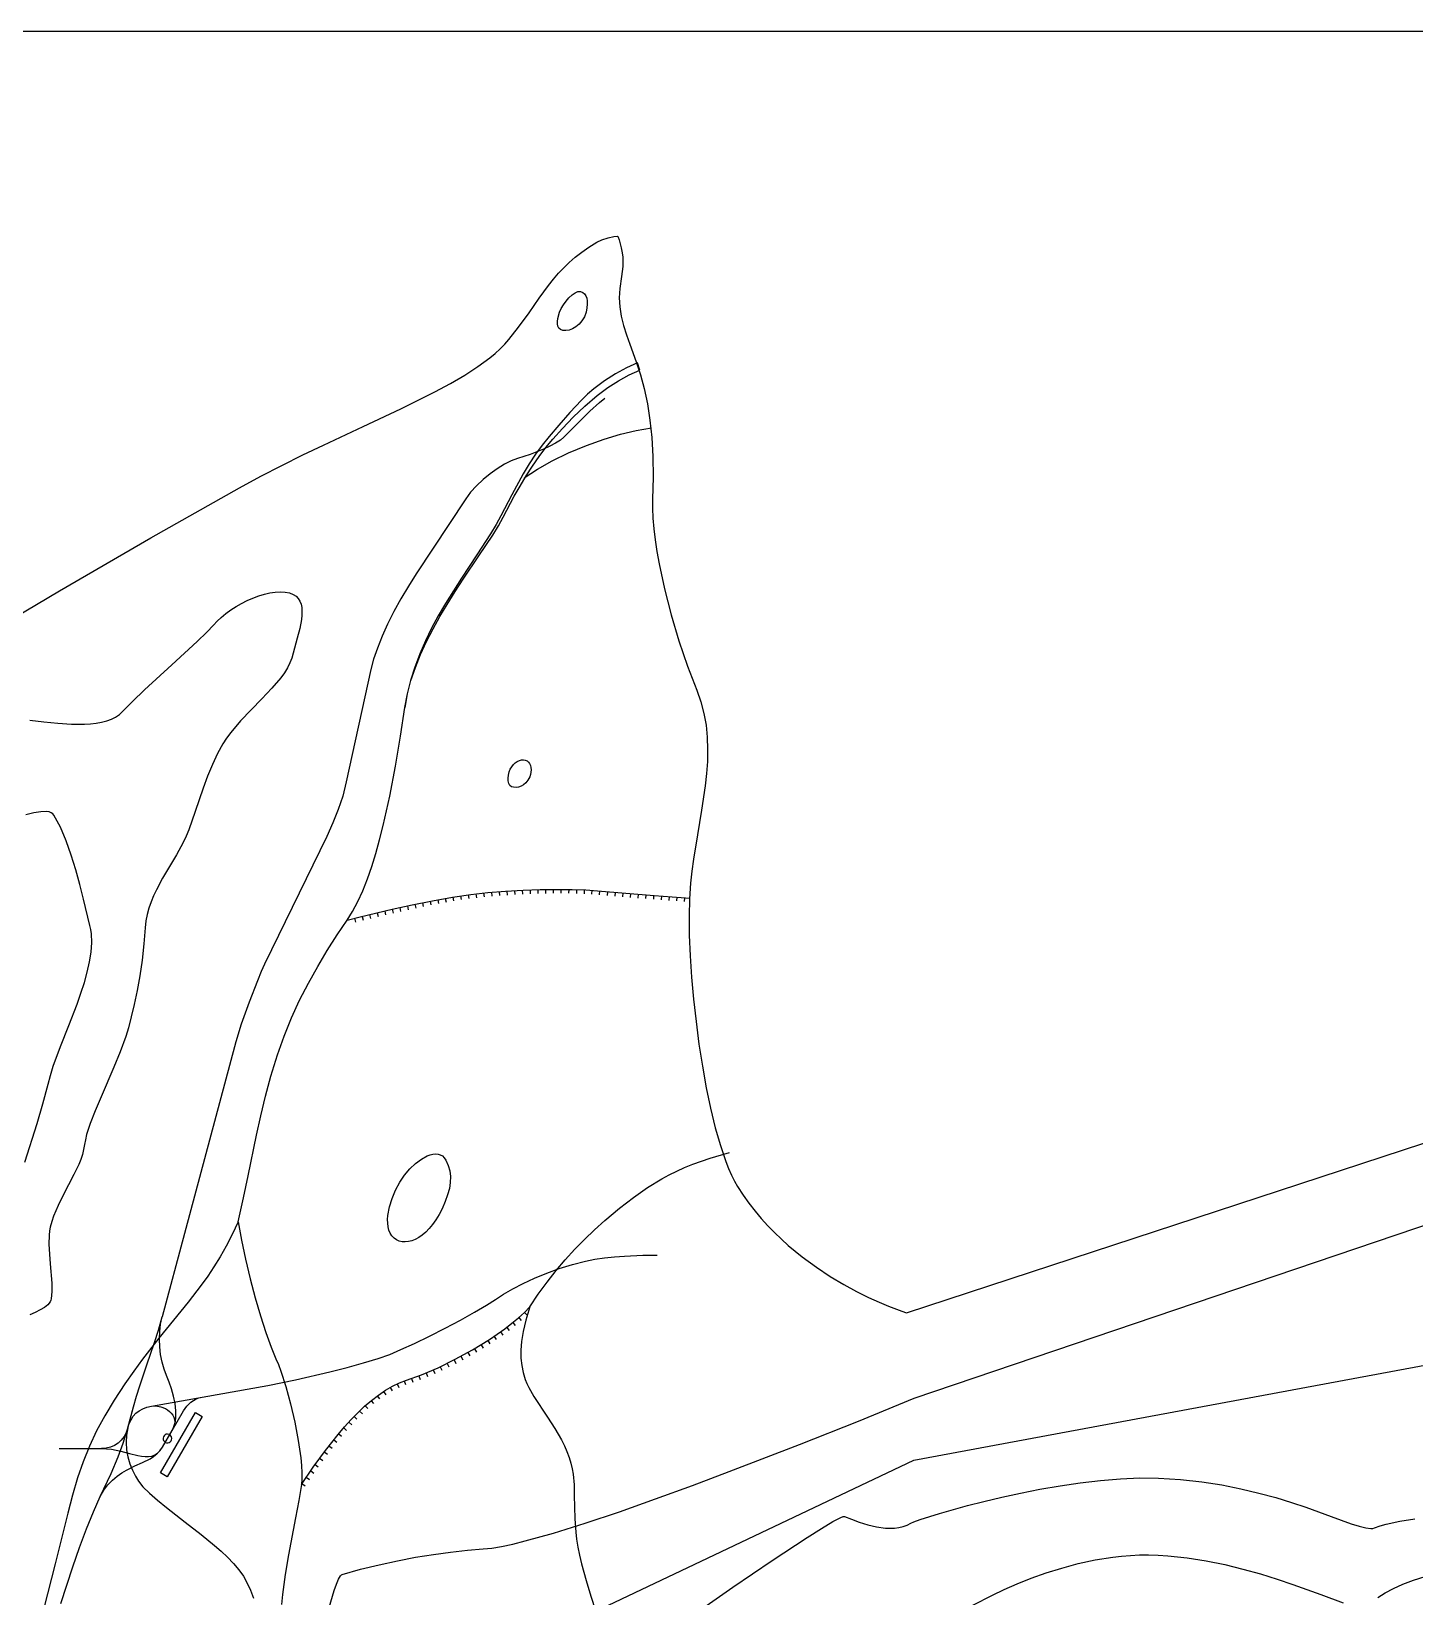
# Model space of a CAD drawing. Header units: millimetres. Extents: x 2 to 2848, y 1 to 2248.
# Drawn here: x 1015 to 1730, y 1440 to 2248 of the extents above; entities that cross this region are included whole.
import ezdxf

# ---------------------------------------------------------------- set-up
doc = ezdxf.new("R2010")
doc.units = ezdxf.units.MM
for name, color, linetype in [('1000m', 7, 'CONTINUOUS'), ('100m', 7, 'CONTINUOUS'), ('200m', 7, 'CONTINUOUS'), ('500m', 7, 'CONTINUOUS'), ('岬州線', 7, 'CONTINUOUS'), ('河川・湖沼', 7, 'CONTINUOUS'), ('津州線', 7, 'CONTINUOUS'), ('海岸線', 7, 'CONTINUOUS'), ('海洋', 7, 'CONTINUOUS'), ('空港', 7, 'CONTINUOUS')]:
    doc.layers.add(name, color=color, linetype=linetype)

msp = doc.modelspace()

# ---------------------------------------------------------------- linework, layer by layer
at = {"layer": '1000m', "color": 1}
for points in [[(1501.753539, 1435.248758), (1511.843683, 1440.451545), (1517.921291, 1443.305527), (1524.605023, 1446.21407), (1531.833201, 1449.0918), (1539.544151, 1451.853344), (1547.676197, 1454.413327), (1556.167662, 1456.686377), (1564.956871, 1458.587119), (1573.982147, 1460.030179), (1578.564037, 1460.553399), (1583.181816, 1460.930184), (1587.827773, 1461.149861), (1592.4942, 1461.20176), (1597.470004, 1461.076805), (1602.449789, 1460.785488), (1612.3818, 1459.751431), (1622.211236, 1458.194912), (1631.859095, 1456.211251), (1641.24638, 1453.895771), (1650.29409, 1451.343793), (1658.923225, 1448.650639), (1667.054788, 1445.911631), (1681.509193, 1440.677341), (1693.025311, 1436.403496)], [(1711.027473, 1439.091508), (1714.821034, 1441.549756), (1719.101388, 1443.874679), (1723.915043, 1446.063176), (1729.308508, 1448.112148), (1735.328291, 1450.018493)]]:
    msp.add_lwpolyline(points, dxfattribs=at)
at = {"layer": '100m', "color": 1}
for points in [[(1301.90123, 2103.40145), (1301.03521, 2100.93641), (1299.805649, 2098.840626), (1298.30465, 2097.113305), (1296.624313, 2095.753651), (1294.856738, 2094.76087), (1293.094027, 2094.134165), (1291.428281, 2093.872744), (1289.9516, 2093.97581), (1288.773532, 2094.411998), (1287.924435, 2095.127889), (1287.377634, 2096.089635), (1287.106456, 2097.263386), (1287.084228, 2098.615293), (1287.284277, 2100.111505), (1288.24451, 2103.40145), (1289.066936, 2105.205575), (1290.20055, 2107.116593), (1291.565332, 2109.013359), (1293.081264, 2110.774726), (1294.668325, 2112.279549), (1296.246496, 2113.406681), (1297.735757, 2114.034977), (1298.422041, 2114.124203), (1299.05609, 2114.04329), (1300.165259, 2113.572011), (1301.070576, 2112.845544), (1301.766322, 2111.868775), (1302.246774, 2110.646593), (1302.506212, 2109.183882), (1302.538914, 2107.48553), (1302.339161, 2105.556424), (1301.90123, 2103.40145)], [(1272.79123, 1863.298827), (1271.88654, 1861.555483), (1270.807522, 1860.168735), (1269.602913, 1859.117681), (1268.321447, 1858.381418), (1267.011862, 1857.939042), (1265.722892, 1857.769651), (1264.503272, 1857.852342), (1263.40174, 1858.166212), (1262.529107, 1858.808963), (1261.949955, 1859.828476), (1261.643682, 1861.129116), (1261.589686, 1862.61525), (1261.767366, 1864.191245), (1262.156119, 1865.761466), (1262.735344, 1867.23028), (1263.48444, 1868.502054), (1264.369604, 1869.564316), (1265.349242, 1870.459188), (1266.391062, 1871.17293), (1267.462773, 1871.691799), (1268.532082, 1872.002058), (1269.566699, 1872.089963), (1270.534332, 1871.941775), (1271.40269, 1871.543754), (1272.134021, 1870.91335), (1272.710574, 1870.100032), (1273.130057, 1869.138084), (1273.390179, 1868.061789), (1273.488647, 1866.905432), (1273.423169, 1865.703297), (1273.191454, 1864.489667), (1272.79121, 1863.298827), (1272.79123, 1863.298827)], [(1227.50202, 1640.04701), (1225.962192, 1637.061289), (1224.332941, 1634.367267), (1222.631251, 1631.962774), (1220.874105, 1629.845642), (1219.078487, 1628.013702), (1217.261382, 1626.464786), (1215.439772, 1625.196725), (1213.630643, 1624.207351), (1211.850976, 1623.494495), (1210.117757, 1623.055989), (1208.447969, 1622.889663), (1206.858596, 1622.99335), (1205.366622, 1623.364881), (1203.98903, 1624.002087), (1202.742805, 1624.902799), (1201.64493, 1626.06485), (1200.748864, 1627.454185), (1200.087994, 1629.023355), (1199.649205, 1630.750098), (1199.419384, 1632.61215), (1199.385415, 1634.587245), (1199.534185, 1636.65312), (1200.327486, 1640.968155), (1201.694372, 1645.379141), (1203.529931, 1649.707965), (1205.729248, 1653.776516), (1208.18741, 1657.40668), (1210.893893, 1660.608499), (1213.827855, 1663.426553), (1216.868907, 1665.734568), (1219.896661, 1667.406272), (1221.36793, 1667.964048), (1222.790728, 1668.315393), (1224.150008, 1668.444523), (1225.43072, 1668.335656), (1226.617815, 1667.973006), (1227.696246, 1667.340789), (1228.650964, 1666.423222), (1229.46692, 1665.20452), (1230.715327, 1662.433755), (1231.504951, 1659.603719), (1231.851754, 1656.69063), (1231.771694, 1653.670706), (1231.280731, 1650.520165), (1230.394824, 1647.215223), (1229.129934, 1643.732099), (1227.50202, 1640.04701)]]:
    msp.add_lwpolyline(points, close=True, dxfattribs=at)
for points in [[(1014.489263, 1892.547553), (1021.813651, 1891.68356), (1029.058157, 1890.973712), (1036.073882, 1890.543228), (1042.711924, 1890.517328), (1045.842784, 1890.695228), (1048.823385, 1891.021232), (1051.635115, 1891.510993), (1054.259362, 1892.180162), (1056.677514, 1893.044392), (1058.870958, 1894.119336), (1060.82108, 1895.420647), (1062.50927, 1896.963976), (1067.606733, 1902.168624), (1073.846791, 1908.147633), (1087.904193, 1921.092171), (1100.98047, 1933.124463), (1105.994124, 1937.963164), (1109.37462, 1941.57138), (1111.268007, 1943.645365), (1113.423115, 1945.667813), (1115.803514, 1947.618938), (1118.372772, 1949.478957), (1121.094461, 1951.228083), (1123.932149, 1952.846531), (1126.849407, 1954.314517), (1129.809804, 1955.612255), (1132.77691, 1956.71996), (1135.714295, 1957.617846), (1138.585529, 1958.286129), (1141.354181, 1958.705023), (1143.983821, 1958.854744), (1146.43802, 1958.715505), (1148.680346, 1958.267522), (1150.67437, 1957.49101), (1152.108718, 1956.556312), (1153.233795, 1955.392344), (1154.07337, 1954.016208), (1154.651211, 1952.445002), (1154.99109, 1950.695827), (1155.116774, 1948.785784), (1155.052035, 1946.731972), (1154.82064, 1944.551492), (1153.952965, 1939.878931), (1152.703904, 1934.9049), (1149.82225, 1924.59964), (1148.95802, 1922.144728), (1147.698761, 1919.635203), (1146.090187, 1917.073746), (1144.178014, 1914.463034), (1139.625733, 1909.104565), (1134.407644, 1903.581229), (1128.889469, 1897.914458), (1123.436935, 1892.125685), (1118.415763, 1886.236341), (1116.181228, 1883.260654), (1114.19168, 1880.267861), (1111.465523, 1875.316626), (1108.869695, 1869.671186), (1106.415582, 1863.594254), (1104.114574, 1857.348543), (1100.017418, 1845.401637), (1096.66933, 1835.93217), (1095.243115, 1832.53634), (1093.683914, 1829.246197), (1090.283052, 1822.91879), (1083.166996, 1810.826234), (1079.917806, 1804.804362), (1078.472358, 1801.74337), (1077.185175, 1798.627614), (1076.085383, 1795.441049), (1075.202106, 1792.167629), (1074.56447, 1788.791309), (1074.2016, 1785.296045), (1073.523989, 1776.896477), (1072.550152, 1768.570716), (1071.344231, 1760.478078), (1069.970366, 1752.777876), (1068.4927, 1745.629425), (1066.975375, 1739.192039), (1065.482531, 1733.625033), (1064.07831, 1729.08772), (1061.1741, 1721.097563), (1057.956978, 1713.134173), (1051.350579, 1697.816775), (1048.344594, 1690.727307), (1045.79228, 1684.193687), (1043.885284, 1678.348184), (1043.233669, 1675.724812), (1042.81525, 1673.32307), (1042.362909, 1670.739018), (1041.689227, 1668.151505), (1040.822969, 1665.55881), (1039.792903, 1662.959217), (1037.356412, 1657.732461), (1034.609886, 1652.457489), (1031.783458, 1647.120555), (1029.107259, 1641.707914), (1026.811422, 1636.205817), (1025.878056, 1633.416928), (1025.12608, 1630.60052), (1024.753318, 1628.562622), (1024.523756, 1626.379954), (1024.417872, 1621.67272), (1024.655704, 1616.66363), (1025.084526, 1611.5375), (1025.90425, 1601.673375), (1025.989702, 1597.305009), (1025.65525, 1593.55886), (1025.424011, 1592.735184), (1025.03423, 1591.948271), (1023.816712, 1590.469092), (1022.07804, 1589.09005), (1019.893556, 1587.779868), (1017.338604, 1586.507272), (1014.488527, 1585.240986)], [(1169.246816, 1433.950006), (1171.750207, 1442.777355), (1172.908453, 1446.112797), (1173.997061, 1448.647588), (1175.010528, 1450.320356), (1175.487363, 1450.814303), (1175.94335, 1451.06973), (1185.429384, 1453.749381), (1194.950638, 1456.124406), (1204.435688, 1458.199708), (1213.813106, 1459.980186), (1223.011468, 1461.470743), (1231.959349, 1462.67628), (1240.585321, 1463.601699), (1248.81796, 1464.2519), (1253.162094, 1464.713117), (1258.258701, 1465.571919), (1264.049392, 1466.801272), (1270.475775, 1468.374144), (1285.002054, 1472.442307), (1301.370412, 1477.560139), (1319.113723, 1483.51137), (1337.764859, 1490.079732), (1356.856695, 1497.048955), (1375.922103, 1504.202771), (1412.105129, 1518.199104), (1442.576927, 1530.338578), (1471.43878, 1542.12634), (1793.1408, 1651.22711)]]:
    msp.add_lwpolyline(points, dxfattribs=at)
at = {"layer": '200m', "color": 1}
for points in [[(1011.987469, 1664.183951), (1018.255887, 1684.106825), (1021.280638, 1694.336139), (1023.94976, 1704.49702), (1025.15756, 1708.926452), (1026.68619, 1713.654314), (1030.447638, 1723.828396), (1034.717511, 1734.665407), (1038.979214, 1745.811487), (1040.945566, 1751.389847), (1042.716152, 1756.912776), (1044.226399, 1762.336042), (1045.411732, 1767.615414), (1046.207577, 1772.706657), (1046.54936, 1777.565541), (1046.372505, 1782.147831), (1046.06941, 1784.321432), (1045.61244, 1786.409297), (1042.213455, 1800.061315), (1040.324888, 1807.552962), (1038.245086, 1815.214995), (1035.925159, 1822.842385), (1033.316217, 1830.230103), (1030.36937, 1837.173118), (1028.753955, 1840.413791), (1027.03573, 1843.466403), (1026.432369, 1844.182773), (1025.603454, 1844.719042), (1024.562583, 1845.083953), (1023.323352, 1845.286248), (1020.304204, 1845.23796), (1016.654789, 1844.644114), (1012.483886, 1843.574652)], [(1176.15522, 1369.89494), (1471.24511, 1510.21372), (1959.4704, 1600.86912)]]:
    msp.add_lwpolyline(points, dxfattribs=at)
at = {"layer": '500m', "color": 1}
msp.add_lwpolyline([(1340.28117, 1418.406415), (1377.806414, 1444.465876), (1398.107901, 1458.276773), (1416.133218, 1470.194259), (1423.518386, 1474.877147), (1429.405801, 1478.407692), (1433.485892, 1480.559563), (1434.751451, 1481.047768), (1435.44909, 1481.10643), (1438.976734, 1479.679877), (1443.008639, 1478.183166), (1447.400104, 1476.791693), (1452.006429, 1475.680853), (1456.682911, 1475.026042), (1459.002243, 1474.924458), (1461.284851, 1475.002655), (1463.512649, 1475.282558), (1465.667548, 1475.78609), (1467.731461, 1476.535176), (1469.6863, 1477.55174), (1471.316187, 1478.287858), (1474.428446, 1479.422203), (1484.557299, 1482.626939), (1498.987296, 1486.648681), (1507.475984, 1488.804284), (1516.632872, 1490.970164), (1526.322265, 1493.081663), (1536.408465, 1495.074122), (1546.755779, 1496.882884), (1557.22851, 1498.44329), (1567.690963, 1499.690681), (1578.007443, 1500.560401), (1588.042253, 1500.98779), (1597.6597, 1500.90819), (1609.076706, 1500.191142), (1619.985306, 1498.977508), (1630.367527, 1497.348082), (1640.205397, 1495.383658), (1649.480944, 1493.165026), (1658.176196, 1490.772981), (1666.27318, 1488.288316), (1673.753925, 1485.791823), (1686.794807, 1481.086524), (1697.155066, 1477.303429), (1701.28503, 1475.95969), (1704.690922, 1475.08888), (1707.35477, 1474.771792), (1708.40281, 1474.846142), (1709.2586, 1475.08922), (1712.142759, 1476.175752), (1715.300973, 1477.081409), (1722.308022, 1478.538649), (1730.016654, 1479.838037)], dxfattribs=at)
at = {"layer": '岬州線', "color": 7}
for points in [[(1088.08775, 1525.53282), (1093.8767, 1535.55955), (1095.589846, 1538.021455), (1096.618398, 1539.138184), (1097.762914, 1540.151625), (1099.024379, 1541.041421), (1100.403777, 1541.787215), (1101.902093, 1542.368654), (1103.52031, 1542.76538), (1137.49909, 1548.7896), (1151.774974, 1551.664373), (1169.531656, 1555.788315), (1178.540845, 1558.084504), (1187.010893, 1560.411922), (1194.472018, 1562.676879), (1200.45444, 1564.78569), (1206.285793, 1567.250733), (1213.306548, 1570.491898), (1221.066158, 1574.276788), (1229.114075, 1578.373004), (1236.999752, 1582.548147), (1244.272642, 1586.56982), (1250.482197, 1590.205624), (1255.17787, 1593.22316), (1259.324254, 1595.918433), (1264.126326, 1598.694745), (1269.494109, 1601.480671), (1275.337622, 1604.204784), (1281.566888, 1606.795657), (1288.091927, 1609.181863), (1294.822761, 1611.291976), (1301.66941, 1613.05457)], [(1301.66941, 1613.05457), (1306.437476, 1613.984607), (1311.484623, 1614.708588), (1316.649979, 1615.251802), (1321.772674, 1615.63954), (1331.246598, 1616.049745), (1338.61943, 1616.14152)], [(1065.17457, 1526.92927), (1065.888553, 1529.085134), (1066.826822, 1531.045517), (1067.992657, 1532.800114), (1069.389336, 1534.338616), (1071.02014, 1535.650719), (1072.888348, 1536.726115), (1074.997238, 1537.554497), (1077.35009, 1538.12556), (1079.727046, 1538.231237), (1082.229244, 1537.778044), (1084.646242, 1536.805449), (1085.757027, 1536.136709), (1086.767597, 1535.352919), (1087.651647, 1534.459012), (1088.382869, 1533.459923), (1088.934961, 1532.360584), (1089.281615, 1531.165929), (1089.396527, 1529.880892), (1089.253393, 1528.510405), (1088.825905, 1527.059404), (1088.08776, 1525.53282)], [(1077.35009, 1538.12556), (1103.52031, 1542.76538)]]:
    msp.add_lwpolyline(points, dxfattribs=at)
at = {"layer": '岬州線', "color": 1}
for points in [[(1088.08775, 1525.53282), (1093.8767, 1535.55955), (1095.589846, 1538.021455), (1096.618398, 1539.138184), (1097.762914, 1540.151625), (1099.024379, 1541.041421), (1100.403777, 1541.787215), (1101.902093, 1542.368654), (1103.52031, 1542.76538), (1137.49909, 1548.7896), (1151.774974, 1551.664373), (1169.531656, 1555.788315), (1178.540845, 1558.084504), (1187.010893, 1560.411922), (1194.472018, 1562.676879), (1200.45444, 1564.78569), (1206.285793, 1567.250733), (1213.306548, 1570.491898), (1221.066158, 1574.276788), (1229.114075, 1578.373004), (1236.999752, 1582.548147), (1244.272642, 1586.56982), (1250.482197, 1590.205624), (1255.17787, 1593.22316), (1259.324254, 1595.918433), (1264.126326, 1598.694745), (1269.494109, 1601.480671), (1275.337622, 1604.204784), (1281.566888, 1606.795657), (1288.091927, 1609.181863), (1294.822761, 1611.291976), (1301.66941, 1613.05457)], [(1065.17457, 1526.92927), (1065.888553, 1529.085134), (1066.826822, 1531.045517), (1067.992657, 1532.800114), (1069.389336, 1534.338616), (1071.02014, 1535.650719), (1072.888348, 1536.726115), (1074.997238, 1537.554497), (1077.35009, 1538.12556), (1079.727046, 1538.231237), (1082.229244, 1537.778044), (1084.646242, 1536.805449), (1085.757027, 1536.136709), (1086.767597, 1535.352919), (1087.651647, 1534.459012), (1088.382869, 1533.459923), (1088.934961, 1532.360584), (1089.281615, 1531.165929), (1089.396527, 1529.880892), (1089.253393, 1528.510405), (1088.825905, 1527.059404), (1088.08776, 1525.53282)], [(1077.35009, 1538.12556), (1103.52031, 1542.76538)]]:
    msp.add_lwpolyline(points, dxfattribs=at)
at = {"layer": '河川・湖沼', "color": 4}
msp.add_lwpolyline([(1328.40577, 2077.12154), (1322.824367, 2074.578208), (1317.112259, 2071.472535), (1311.410844, 2067.83734), (1305.86152, 2063.70544), (1302.628255, 2060.929136), (1299.472889, 2057.914514), (1293.445419, 2051.477118), (1287.878245, 2045.00686), (1282.8705, 2039.11735), (1279.291834, 2034.721761), (1275.871154, 2029.993306), (1272.593855, 2024.99456), (1269.445332, 2019.788096), (1263.476197, 2009.002314), (1257.84691, 1998.13655), (1255.402123, 1993.663789), (1252.481003, 1988.785547), (1245.51763, 1977.93647), (1237.572514, 1965.837015), (1229.26138, 1952.73488), (1225.587126, 1946.491029), (1222.123362, 1940.059922), (1218.915158, 1933.47031), (1216.007584, 1926.750945), (1213.445711, 1919.930577), (1211.274609, 1913.037958), (1209.539348, 1906.101839), (1208.285, 1899.15097), (1209.576312, 1906.083357), (1211.409021, 1912.970752), (1213.717896, 1919.794485), (1216.437704, 1926.535885), (1219.503212, 1933.176283), (1222.84919, 1939.697008), (1226.410403, 1946.07939), (1230.12162, 1952.30476), (1234.302938, 1958.954593), (1238.499959, 1965.366572), (1246.592925, 1977.377315), (1253.704148, 1988.137681), (1256.673991, 1992.986688), (1259.13726, 1997.44836), (1264.847196, 2008.206594), (1267.864645, 2013.530552), (1270.993757, 2018.755811), (1274.237042, 2023.835927), (1277.597005, 2028.724455), (1281.076156, 2033.374951), (1284.677, 2037.74097), (1289.684745, 2043.307892), (1295.251919, 2049.068458), (1301.279389, 2054.796161), (1307.66802, 2060.2645), (1313.114956, 2064.353629), (1318.597571, 2067.89473), (1324.107008, 2070.906308), (1329.63441, 2073.40687)], close=True, dxfattribs=at)
for points in [[(1269.95665, 2017.78942), (1276.829613, 2022.301689), (1284.420945, 2026.574376), (1292.846074, 2030.634666), (1302.22043, 2034.50974), (1311.203217, 2037.728398), (1319.690064, 2040.298826), (1327.810714, 2042.261576), (1335.69491, 2043.6572)], [(1122.19042, 1633.28188), (1124.896246, 1645.668415), (1127.269136, 1657.08614), (1131.58548, 1678.04002), (1133.813623, 1688.088602), (1136.278204, 1698.19323), (1139.121569, 1708.610118), (1142.48606, 1719.59548), (1145.882876, 1729.233691), (1149.722501, 1738.634652), (1153.940502, 1747.782823), (1158.472446, 1756.662665), (1163.253901, 1765.25864), (1168.220434, 1773.555208), (1173.307611, 1781.536831), (1178.451, 1789.18797), (1181.297456, 1793.732486), (1183.98594, 1798.827375), (1186.522253, 1804.42122), (1188.912192, 1810.462603), (1191.161556, 1816.900105), (1193.276144, 1823.682309), (1195.261753, 1830.757797), (1197.124184, 1838.07515), (1200.502701, 1853.22978), (1203.458084, 1868.734857), (1206.03672, 1884.179035), (1208.285, 1899.15097)], [(1178.451, 1789.18797), (1185.1937, 1790.877358), (1201.756714, 1794.800467), (1212.002829, 1797.062923), (1222.64241, 1799.239717), (1232.988256, 1801.116151), (1242.35316, 1802.477527), (1251.18873, 1803.40564), (1260.262209, 1804.128104), (1269.359882, 1804.648951), (1278.268034, 1804.972212), (1286.772949, 1805.10192), (1294.660914, 1805.042106), (1301.718212, 1804.796803), (1307.73113, 1804.370042), (1337.1512, 1801.961371), (1355.7323, 1800.584992)], [(1256.979, 1803.89124), (1257.13109, 1801.897031)], [(1260.96887, 1804.175606), (1261.1013, 1802.179995)], [(1264.96129, 1804.421454), (1265.0748, 1802.424678)], [(1268.95584, 1804.629925), (1269.05084, 1802.632183)], [(1272.95214, 1804.801521), (1273.02874, 1802.802988)], [(1276.94988, 1804.93609), (1277.00778, 1802.936929)], [(1280.94868, 1805.03276), (1280.98728, 1803.033133)], [(1284.94825, 1805.089794), (1284.96645, 1803.089877)], [(1288.94822, 1805.104329), (1288.94422, 1803.104333)], [(1292.94808, 1805.071922), (1292.91908, 1803.072132)], [(1296.94707, 1804.985724), (1296.88897, 1802.986569)], [(1300.9442, 1804.834867), (1300.85, 1802.837087)], [(1304.93726, 1804.600967), (1304.79483, 1802.606045)], [(1308.92243, 1804.258221), (1308.73801, 1802.266741)], [(1312.90651, 1803.901773), (1312.73333, 1801.909285)], [(1209.59248, 1796.543662), (1210.01696, 1794.589227)], [(1213.50367, 1797.381814), (1213.91714, 1795.42502)], [(1217.4198, 1798.196624), (1217.82088, 1796.237253)], [(1221.34134, 1798.984946), (1221.72824, 1797.022727)], [(1225.2689, 1799.742667), (1225.63927, 1797.777258)], [(1229.20326, 1800.46428), (1229.55388, 1798.495254)], [(1233.14537, 1801.142183), (1233.47175, 1799.168994)], [(1237.09648, 1801.765411), (1237.39197, 1799.78736)], [(1241.05817, 1802.317183), (1241.31222, 1800.333384)], [(1245.03068, 1802.784922), (1245.25, 1800.796984)], [(1249.00917, 1803.198933), (1249.20424, 1801.208469)], [(1252.99222, 1803.566542), (1253.16505, 1801.574023)], [(1316.8921, 1803.562576), (1316.72561, 1801.569518)], [(1320.87862, 1803.234431), (1320.71672, 1801.240995)], [(1324.86578, 1802.914211), (1324.70731, 1800.920499)], [(1328.85342, 1802.600082), (1328.69767, 1800.606156)], [(1332.84145, 1802.290873), (1332.68794, 1800.296773)], [(1336.8298, 1801.985793), (1336.6782, 1799.991548)], [(1340.81842, 1801.6843), (1340.66851, 1799.689927)], [(1344.80729, 1801.386026), (1344.65891, 1799.391537)], [(1348.79638, 1801.090762), (1348.64948, 1799.096163)], [(1352.78568, 1800.798513), (1352.64037, 1798.803799)], [(1182.32916, 1790.167663), (1182.81339, 1788.227168)], [(1186.21232, 1791.127385), (1186.68802, 1789.184782)], [(1190.09945, 1792.07089), (1190.5673, 1790.12638)], [(1193.99033, 1792.9988), (1194.45038, 1791.052429)], [(1197.88495, 1793.910909), (1198.33695, 1791.962656)], [(1201.78339, 1794.806534), (1202.22692, 1792.856333)], [(1205.68582, 1795.684603), (1206.12024, 1793.732354)], [(1272.80555, 1589.31098), (1277.238688, 1595.910783), (1281.770868, 1602.155127), (1286.413598, 1608.077702), (1291.178384, 1613.7122), (1296.076731, 1619.092313), (1301.120145, 1624.251733), (1306.320133, 1629.224152), (1311.6882, 1634.04326), (1319.112149, 1640.31042), (1326.348545, 1645.93951), (1333.57963, 1650.981), (1340.987648, 1655.48536), (1344.814956, 1657.551888), (1348.754839, 1659.50306), (1352.830076, 1661.345184), (1357.063447, 1663.08457), (1361.477732, 1664.727525), (1366.095713, 1666.28036), (1376.03388, 1669.1409)], [(1122.19037, 1633.28189), (1119.081679, 1626.725801), (1115.964758, 1620.717303), (1112.825582, 1615.176754), (1109.650123, 1610.024513), (1106.424354, 1605.18094), (1103.134249, 1600.566394), (1096.304924, 1591.705817), (1081.257058, 1573.228785), (1072.814089, 1562.338075), (1068.313752, 1556.200929), (1063.60881, 1549.4964), (1058.101552, 1541.137511), (1053.282505, 1533.097132), (1049.067459, 1525.216764), (1045.372204, 1517.337908), (1042.112529, 1509.302064), (1039.204226, 1500.950735), (1036.563083, 1492.12542), (1034.10489, 1482.66762), (1027.705565, 1456.646986), (1021.792625, 1433.603644)], [(1122.1904, 1633.28189), (1123.91809, 1623.824635), (1126.020786, 1613.92588), (1128.412657, 1603.892943), (1131.007871, 1594.03314), (1133.720598, 1584.653789), (1136.465006, 1576.062208), (1139.155264, 1568.565712), (1141.70554, 1562.47162), (1142.95122, 1559.564735), (1144.224572, 1556.180832), (1146.782199, 1548.259772), (1149.234247, 1539.264028), (1151.436537, 1529.749189), (1153.244895, 1520.270845), (1154.515144, 1511.384584), (1154.903423, 1507.337107), (1155.103108, 1503.645996), (1155.096178, 1500.380701), (1154.86461, 1497.61067), (1153.512527, 1489.233801), (1151.830462, 1480.331615), (1148.126686, 1461.215425), (1146.430125, 1451.133487), (1145.05388, 1440.790365), (1144.536681, 1435.541495)], [(1154.8646, 1497.61068), (1160.937104, 1506.487204), (1167.265841, 1515.170112), (1173.824541, 1523.449742), (1177.181918, 1527.372809), (1180.586934, 1531.116434), (1184.036306, 1534.654408), (1187.52675, 1537.960525), (1191.054982, 1541.008576), (1194.61772, 1543.772354), (1198.211678, 1546.225651), (1201.833573, 1548.342259), (1205.480122, 1550.095972), (1209.14804, 1551.46058), (1216.964097, 1554.25837), (1225.481784, 1557.906985), (1234.370446, 1562.257228), (1243.299432, 1567.159903), (1251.938089, 1572.465812), (1256.045214, 1575.223356), (1259.955762, 1578.025759), (1263.628402, 1580.854373), (1267.021801, 1583.690547), (1270.094627, 1586.515633), (1272.80555, 1589.31098)], [(1272.80555, 1589.31098), (1270.793046, 1582.53419), (1269.381307, 1576.642327), (1268.5168, 1571.490273), (1268.145995, 1566.932905), (1268.215359, 1562.825104), (1268.671361, 1559.02175), (1269.460468, 1555.377722), (1270.52915, 1551.7479), (1271.273226, 1549.821789), (1272.289766, 1547.724371), (1274.98986, 1543.074524), (1282.005454, 1532.367166), (1285.71944, 1526.545299), (1289.169875, 1520.568403), (1290.702276, 1517.558638), (1292.056005, 1514.554299), (1293.193468, 1511.570114), (1294.07707, 1508.62081), (1294.721326, 1505.736959), (1295.185835, 1502.922303), (1295.695737, 1497.398545), (1295.847032, 1491.845467), (1295.879974, 1486.059001), (1296.034819, 1479.83508), (1296.551821, 1472.969635), (1297.021211, 1469.232569), (1297.671237, 1465.258597), (1298.531929, 1461.02221), (1299.63332, 1456.4979), (1301.96392, 1447.883916), (1304.301823, 1439.870455), (1306.729581, 1432.381632)], [(1270.08926, 1586.51042), (1271.48201, 1585.07507)], [(1260.93694, 1578.76074), (1262.14335, 1577.16557)], [(1264.08794, 1581.22444), (1265.34646, 1579.67005)], [(1267.14749, 1583.80068), (1268.46693, 1582.29766)], [(1247.69859, 1569.78582), (1248.74523, 1568.08155)], [(1251.08535, 1571.91402), (1252.16724, 1570.23191)], [(1254.42526, 1574.11501), (1255.54483, 1572.45773)], [(1257.71201, 1576.39458), (1258.87267, 1574.76582)], [(1233.75816, 1561.94076), (1234.67365, 1560.16259)], [(1237.2974, 1563.80446), (1238.2455, 1562.04347)], [(1240.80173, 1565.73299), (1241.78214, 1563.98977)], [(1244.26959, 1567.72634), (1245.28264, 1566.00189)], [(1215.543, 1553.70569), (1216.25779, 1551.83778)], [(1219.25863, 1555.1866), (1220.02335, 1553.33857)], [(1222.93608, 1556.76001), (1223.74386, 1554.93039)], [(1226.57771, 1558.41468), (1227.42401, 1556.60256)], [(1230.18488, 1560.14321), (1231.06671, 1558.34811)], [(1197.31926, 1545.64868), (1198.4193, 1543.97837)], [(1200.73035, 1547.73633), (1201.7139, 1545.99489)], [(1204.28676, 1549.56478), (1205.12664, 1547.74967)], [(1207.98951, 1551.07393), (1208.6529, 1549.18716)], [(1211.78554, 1552.33451), (1212.43969, 1550.44452)], [(1187.86988, 1538.27014), (1189.20638, 1536.78227)], [(1190.8999, 1540.881), (1192.17227, 1539.33793)], [(1194.04594, 1543.35066), (1195.24071, 1541.74675)], [(1179.36979, 1529.80624), (1180.84315, 1528.45376)], [(1182.1146, 1532.7157), (1183.54968, 1531.32267)], [(1184.94486, 1535.54206), (1186.33487, 1534.10405)], [(1174.10392, 1523.78467), (1175.63832, 1522.50186)], [(1176.70206, 1526.8259), (1178.2082, 1525.51002)], [(1166.66349, 1514.3715), (1168.26244, 1513.1701)], [(1169.09035, 1517.55113), (1170.67062, 1516.32526)], [(1171.56869, 1520.69079), (1173.1276, 1519.43787)], [(1159.64459, 1504.63915), (1161.28693, 1503.49779)], [(1161.94495, 1507.91149), (1163.57467, 1506.75218)], [(1164.28319, 1511.15686), (1165.89853, 1509.97758)], [(1155.14216, 1498.02657), (1156.80515, 1496.91551)], [(1157.37823, 1501.34318), (1159.03161, 1500.21787)]]:
    msp.add_lwpolyline(points, dxfattribs=at)
at = {"layer": '津州線', "color": 1}
for points in [[(1290.50519, 2038.77966), (1303.84906, 2052.12353), (1308.839609, 2056.674503), (1311.5851, 2058.98041)], [(1290.50519, 2038.77966), (1303.84906, 2052.12353), (1308.839609, 2056.674503), (1311.5851, 2058.98041)], [(1290.50521, 2038.77966), (1288.624188, 2037.225233), (1286.147854, 2035.658403), (1283.212633, 2034.110176), (1279.954951, 2032.611559), (1273.017908, 2029.887175), (1266.42813, 2027.7333), (1263.207419, 2026.523022), (1259.686948, 2024.737784), (1256.000685, 2022.467074), (1252.282598, 2019.80038), (1248.666653, 2016.827189), (1245.286821, 2013.636988), (1242.277067, 2010.319266), (1239.77136, 2006.96351), (1214.17292, 1968.20205), (1210.091685, 1961.7908), (1206.233397, 1955.261391), (1202.651481, 1948.705276), (1199.39936, 1942.213909), (1196.530457, 1935.878741), (1194.098195, 1929.791227), (1192.155998, 1924.042819), (1190.75729, 1918.72497), (1178.05729, 1860.648928), (1176.185138, 1853.274918), (1173.897634, 1846.301413), (1171.15988, 1839.457134), (1167.93698, 1832.470803), (1135.85625, 1766.523407), (1134.095638, 1762.669089), (1132.09332, 1757.895729), (1127.789185, 1746.754718), (1123.795077, 1735.426042), (1120.96223, 1726.23537), (1094.44894, 1627.28642), (1082.91405, 1584.23761)], [(1290.50521, 2038.77966), (1288.624188, 2037.225233), (1286.147854, 2035.658403), (1283.212633, 2034.110176), (1279.954951, 2032.611559), (1273.017908, 2029.887175), (1266.42813, 2027.7333), (1263.207419, 2026.523022), (1259.686948, 2024.737784), (1256.000685, 2022.467074), (1252.282598, 2019.80038), (1248.666653, 2016.827189), (1245.286821, 2013.636988), (1242.277067, 2010.319266), (1239.77136, 2006.96351), (1214.17292, 1968.20205), (1210.091685, 1961.7908), (1206.233397, 1955.261391), (1202.651481, 1948.705276), (1199.39936, 1942.213909), (1196.530457, 1935.878741), (1194.098195, 1929.791227), (1192.155998, 1924.042819), (1190.75729, 1918.72497), (1178.05729, 1860.648928), (1176.185138, 1853.274918), (1173.897634, 1846.301413), (1171.15988, 1839.457134), (1167.93698, 1832.470803), (1135.85625, 1766.523407), (1134.095638, 1762.669089), (1132.09332, 1757.895729), (1127.789185, 1746.754718), (1123.795077, 1735.426042), (1120.96223, 1726.23537), (1094.44894, 1627.28642), (1082.91405, 1584.23761)], [(1065.17458, 1526.92925), (1068.04112, 1537.62732), (1069.633799, 1543.189014), (1071.348703, 1548.58134), (1075.052984, 1559.34782), (1078.969565, 1570.906623), (1080.949845, 1577.289352), (1082.91405, 1584.23761)], [(1088.08776, 1525.53282), (1088.818812, 1527.013388), (1089.371007, 1528.59044), (1089.756562, 1530.251496), (1089.987694, 1531.984073), (1090.035553, 1535.61387), (1089.612315, 1539.379979), (1088.815712, 1543.182551), (1087.743476, 1546.921735), (1086.493338, 1550.497681), (1085.16303, 1553.81054), (1083.898192, 1557.21519), (1082.885271, 1560.863387), (1082.13884, 1564.690318), (1081.673471, 1568.631173), (1081.503736, 1572.62114), (1081.644206, 1576.59541), (1082.109453, 1580.48917), (1082.91405, 1584.23761)], [(1088.08776, 1525.53282), (1088.818812, 1527.013388), (1089.371007, 1528.59044), (1089.756562, 1530.251496), (1089.987694, 1531.984073), (1090.035553, 1535.61387), (1089.612315, 1539.379979), (1088.815712, 1543.182551), (1087.743476, 1546.921735), (1086.493338, 1550.497681), (1085.16303, 1553.81054), (1083.898192, 1557.21519), (1082.885271, 1560.863387), (1082.13884, 1564.690318), (1081.673471, 1568.631173), (1081.503736, 1572.62114), (1081.644206, 1576.59541), (1082.109453, 1580.48917), (1082.91405, 1584.23761)], [(1050.91445, 1491.3509), (1056.517194, 1503.242827), (1060.258199, 1511.83599), (1062.835697, 1518.869708), (1064.94792, 1526.0833), (1068.04113, 1537.6273)], [(1065.17457, 1526.92927), (1064.335443, 1524.501157), (1063.208011, 1522.358813), (1061.813657, 1520.513945), (1060.173764, 1518.978259), (1058.309714, 1517.763459), (1056.24289, 1516.881252), (1053.994674, 1516.343344), (1051.58645, 1516.16144)], [(1083.03872, 1516.78763), (1088.08777, 1525.5328)], [(1029.62603, 1516.16144), (1051.58645, 1516.16144), (1054.178704, 1516.053791), (1056.706969, 1515.760203), (1061.554781, 1514.79136), (1066.096383, 1513.607216), (1070.298275, 1512.560075), (1072.261361, 1512.197976), (1074.126956, 1512.002242), (1075.890873, 1512.016911), (1077.548924, 1512.28602), (1079.096922, 1512.853609), (1080.530679, 1513.763715), (1081.846008, 1515.060376), (1083.03872, 1516.78763)], [(1050.91445, 1491.3509), (1052.741518, 1494.565256), (1054.873483, 1497.366988), (1057.216717, 1499.785834), (1059.677595, 1501.851537), (1062.16249, 1503.593838), (1064.577775, 1505.042476), (1068.82501, 1507.17773), (1072.689163, 1508.8976), (1076.642801, 1510.878163), (1078.514129, 1512.057318), (1080.240971, 1513.410984), (1081.767708, 1514.975606), (1083.03872, 1516.78763)], [(1050.91445, 1491.3509), (1052.741518, 1494.565256), (1054.873483, 1497.366988), (1057.216717, 1499.785834), (1059.677595, 1501.851537), (1062.16249, 1503.593838), (1064.577775, 1505.042476), (1068.82501, 1507.17773), (1072.689163, 1508.8976), (1076.642801, 1510.878163), (1078.514129, 1512.057318), (1080.240971, 1513.410984), (1081.767708, 1514.975606), (1083.03872, 1516.78763)], [(1030.613371, 1436.000757), (1036.802086, 1455.031212), (1040.261136, 1464.946025), (1043.831914, 1474.578572), (1047.415868, 1483.517361), (1050.91445, 1491.3509)], [(1030.613371, 1436.000757), (1036.802086, 1455.031212), (1040.261136, 1464.946025), (1043.831914, 1474.578572), (1047.415868, 1483.517361), (1050.91445, 1491.3509)]]:
    msp.add_lwpolyline(points, dxfattribs=at)
at = {"layer": '津州線', "color": 7}
for points in [[(1065.17458, 1526.92925), (1068.04112, 1537.62732), (1069.633799, 1543.189014), (1071.348703, 1548.58134), (1075.052984, 1559.34782), (1078.969565, 1570.906623), (1080.949845, 1577.289352), (1082.91405, 1584.23761)], [(1050.91445, 1491.3509), (1056.517194, 1503.242827), (1060.258199, 1511.83599), (1062.835697, 1518.869708), (1064.94792, 1526.0833), (1068.04113, 1537.6273)], [(1065.17457, 1526.92927), (1064.335443, 1524.501157), (1063.208011, 1522.358813), (1061.813657, 1520.513945), (1060.173764, 1518.978259), (1058.309714, 1517.763459), (1056.24289, 1516.881252), (1053.994674, 1516.343344), (1051.58645, 1516.16144)], [(1065.17457, 1526.92927), (1064.459019, 1523.136264), (1064.277604, 1519.30116), (1064.564298, 1515.491899), (1065.253074, 1511.776419), (1066.277903, 1508.222661), (1067.572759, 1504.898565), (1069.071614, 1501.872072), (1070.70844, 1499.21112), (1073.012339, 1496.440969), (1076.370803, 1493.151207), (1080.505391, 1489.506268), (1085.137664, 1485.670584), (1094.781498, 1478.084718), (1103.07478, 1471.70908), (1110.023369, 1466.108108), (1113.437372, 1463.119074), (1116.708866, 1460.016034), (1119.761115, 1456.807757), (1122.517383, 1453.503012), (1124.900933, 1450.11057), (1126.83503, 1446.6392), (1128.505312, 1442.932612), (1130.129553, 1438.873817)], [(1029.62603, 1516.16144), (1051.58645, 1516.16144), (1054.178704, 1516.053791), (1056.706969, 1515.760203), (1061.554781, 1514.79136), (1066.096383, 1513.607216), (1070.298275, 1512.560075), (1072.261361, 1512.197976), (1074.126956, 1512.002242), (1075.890873, 1512.016911), (1077.548924, 1512.28602), (1079.096922, 1512.853609), (1080.530679, 1513.763715), (1081.846008, 1515.060376), (1083.03872, 1516.78763)]]:
    msp.add_lwpolyline(points, dxfattribs=at)
at = {"layer": '海岸線', "color": 4}
msp.add_lwpolyline([(1006.037919, 1945.267777), (1029.865775, 1959.315547), (1077.122209, 1986.68177), (1122.90351, 2012.5855), (1133.868334, 2018.553279), (1144.780445, 2024.206951), (1155.586416, 2029.580114), (1166.232817, 2034.706366), (1186.833194, 2044.352526), (1206.154147, 2053.414212), (1215.201268, 2057.809872), (1223.768246, 2062.160206), (1231.801653, 2066.498812), (1239.24806, 2070.859288), (1246.054038, 2075.275231), (1252.166158, 2079.780239), (1254.945325, 2082.076641), (1257.530992, 2084.407909), (1259.916479, 2086.778242), (1262.09511, 2089.19184), (1267.089376, 2095.568865), (1272.445925, 2103.036661), (1277.730647, 2110.562457), (1282.50943, 2117.11348), (1285.083169, 2120.369838), (1287.691557, 2123.43372), (1290.393951, 2126.336739), (1293.249712, 2129.11051), (1296.318199, 2131.786648), (1299.65877, 2134.396768), (1303.330784, 2136.972484), (1307.3936, 2139.54541), (1310.068989, 2140.75731), (1313.36546, 2141.807351), (1316.318664, 2142.517015), (1317.96425, 2142.70778), (1318.248423, 2142.521048), (1318.523133, 2142.095594), (1319.054955, 2140.671912), (1320.12373, 2136.5372), (1320.627421, 2134.093625), (1320.896919, 2131.724524), (1320.963881, 2129.367659), (1320.859962, 2126.960793), (1320.266104, 2121.748107), (1319.36859, 2115.58857), (1319.122619, 2113.226094), (1319.043528, 2110.846875), (1319.331682, 2106.05209), (1320.124433, 2101.231972), (1321.313164, 2096.414279), (1322.789257, 2091.626767), (1324.444094, 2086.897193), (1327.85553, 2077.72289), (1330.064594, 2071.053003), (1331.989963, 2063.841276), (1333.607733, 2056.045232), (1334.893998, 2047.622392), (1335.824853, 2038.53028), (1336.376395, 2028.726418), (1336.524719, 2018.168327), (1336.24592, 2006.81353), (1336.190557, 2002.082228), (1336.399218, 1996.954376), (1336.857686, 1991.473853), (1337.551744, 1985.684537), (1338.467175, 1979.630308), (1339.58976, 1973.355044), (1342.399529, 1960.316926), (1345.867311, 1946.921212), (1349.879369, 1933.518932), (1354.321965, 1920.461115), (1359.08136, 1908.09879), (1361.232471, 1902.084972), (1362.817507, 1896.005722), (1363.890458, 1889.868753), (1364.505312, 1883.681776), (1364.716057, 1877.452505), (1364.576681, 1871.18865), (1364.141174, 1864.897925), (1363.463524, 1858.58804), (1361.597746, 1845.941643), (1359.411256, 1833.311155), (1357.335962, 1820.758274), (1356.474984, 1814.530215), (1355.80377, 1808.344695), (1355.292304, 1800.284406), (1355.110414, 1791.230558), (1355.245557, 1781.346335), (1355.685194, 1770.794918), (1356.416782, 1759.73949), (1357.427782, 1748.343232), (1358.705652, 1736.769327), (1360.23785, 1725.180957), (1362.011836, 1713.741304), (1364.015069, 1702.61355), (1366.235008, 1691.960878), (1368.659111, 1681.946469), (1371.274838, 1672.733505), (1374.069648, 1664.48517), (1375.530289, 1660.773732), (1377.030999, 1657.364644), (1378.570208, 1654.278304), (1380.14635, 1651.53511), (1383.018394, 1647.130077), (1386.037686, 1642.901697), (1389.188591, 1638.847557), (1392.455472, 1634.965243), (1395.822694, 1631.25234), (1399.274622, 1627.706434), (1402.795618, 1624.325112), (1406.370049, 1621.10596), (1413.616669, 1615.144506), (1420.889395, 1609.802761), (1428.063141, 1605.061411), (1435.012822, 1600.901145), (1441.613353, 1597.302649), (1447.739646, 1594.246612), (1453.266617, 1591.71372), (1458.06918, 1589.68466), (1465.000736, 1587.06079), (1467.53363, 1586.2205), (1788.1875, 1691.60201)], dxfattribs=at)
at = {"layer": '海洋', "color": 1}
msp.add_lwpolyline([(1.5, 2248.49997), (2848.5, 2248.49997), (2848.5, 1.49997), (1.5, 1.49997)], close=True, dxfattribs=at)
at = {"layer": '空港', "color": 1}
for points in [[(1082.077567, 1503.547644), (1100.077567, 1534.724559), (1103.541669, 1532.724559), (1085.541669, 1501.547644)], [(1085.637, 1523.586), (1084.977249, 1523.487208), (1084.386967, 1523.206807), (1083.902019, 1522.768762), (1083.558271, 1522.197038), (1083.397068, 1521.549701), (1083.430233, 1520.897047), (1083.649352, 1520.281381), (1084.04601, 1519.74501), (1084.582381, 1519.348352), (1085.198047, 1519.129233), (1085.850701, 1519.096068), (1086.498038, 1519.257271), (1087.069762, 1519.601019), (1087.507807, 1520.085967), (1087.788208, 1520.676249), (1087.887, 1521.336), (1087.715729, 1522.197038), (1087.22799, 1522.92699), (1086.498038, 1523.414729), (1085.637, 1523.586)]]:
    msp.add_lwpolyline(points, close=True, dxfattribs=at)

doc.saveas('drawing.dxf')
